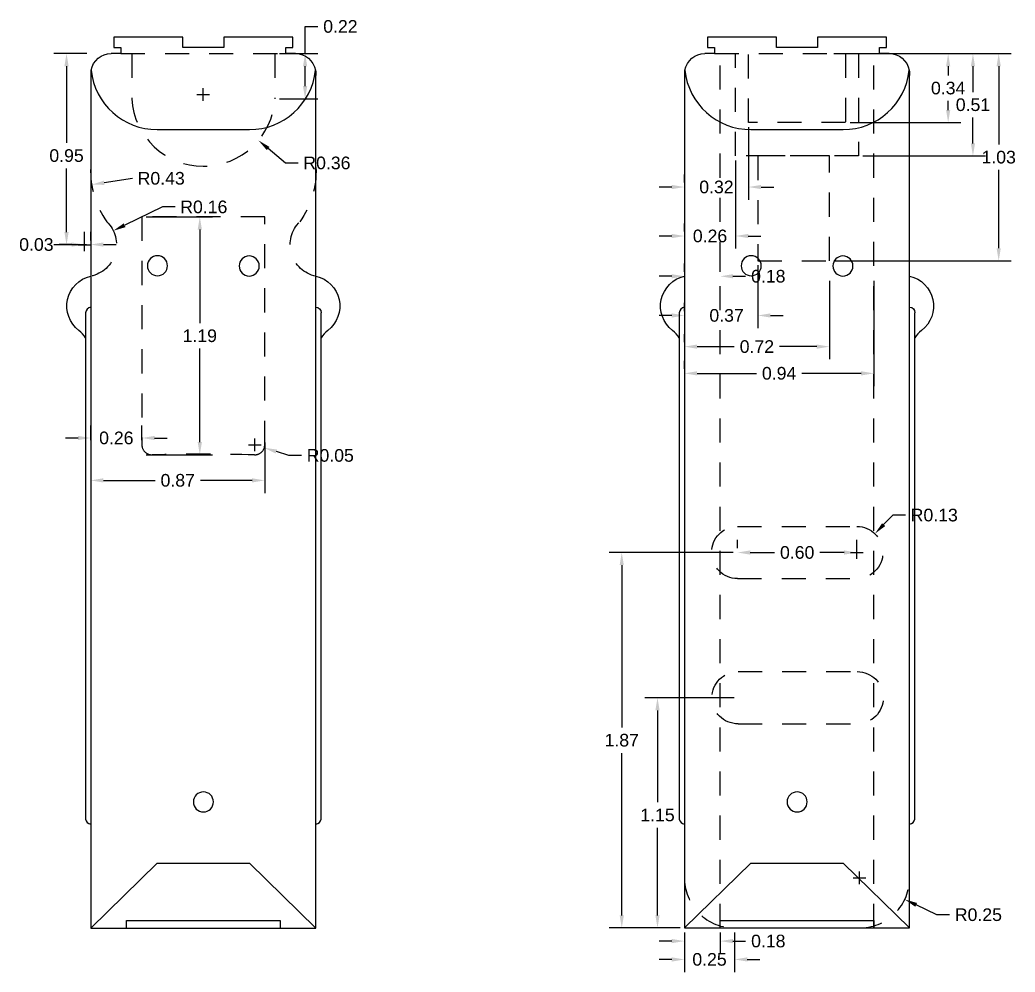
# Model space of a CAD drawing. Header units: inches. Extents: x 6.1 to 73.5, y 2.5 to 22.
# Drawn here: x 68.497 to 73.457, y 14.663 to 19.409 of the extents above; entities that cross this region are included whole.
import ezdxf

# ---------------------------------------------------------------- set-up
doc = ezdxf.new("R2010")
doc.units = ezdxf.units.IN
doc.header["$MEASUREMENT"] = 0
doc.linetypes.add('ACAD_ISO02W100', pattern=[15, 12, -3])
doc.layers.add('AlteFeteNevizibile', color=211, linetype='ACAD_ISO02W100')
doc.layers.add('InteriorComponenta', color=110, linetype='ACAD_ISO02W100')
doc.layers.add('Dimensiuni', color=4, linetype='Continuous', transparency=0.6)
doc.layers.add('ExteriorComponenta', color=1, linetype='Continuous', lineweight=25)
doc.styles.get("Standard").update_dxf_attribs({"font": 'arial.ttf'})
doc.dimstyles.get("Standard").update_dxf_attribs({"dimscale": 0.35, "dimtxt": 0.18, "dimasz": 0.18, "dimexe": 0.18, "dimexo": 0.0625, "dimgap": 0.09, "dimtad": 0, "dimtih": 1, "dimtoh": 1, "dimzin": 0, "dimdsep": 46, "dimtxsty": 'Standard', "dimcen": 0.09, "dimadec": 0, "dimazin": 0, "dimtfac": 1, "dimtofl": 0, "dimtmove": 0, "dimatfit": 3, "dimfxl": 1, "dimtolj": 1, "dimtzin": 0, "dimarcsym": 0})

# ---------------------------------------------------------------- blocks, each defined once
blk = doc.blocks.new('*D269')
at = {"layer": 'Dimensiuni', "color": 0, "lineweight": -2, "ltscale": 0.01, "transparency": 16777216}
for p, q in [((68.8496, 17.3144), (68.8496, 17.3884)), ((69.1047, 17.3144), (69.1047, 17.3884)), ((68.7866, 17.3254), (68.7236, 17.3254)), ((69.1677, 17.3254), (69.2307, 17.3254))]:
    blk.add_line(p, q, dxfattribs=at)
at = {"layer": 'Dimensiuni', "color": 0, "ltscale": 0.01, "transparency": 16777216}
for points in [[(68.7866, 17.3359), (68.7866, 17.3149), (68.8496, 17.3254)], [(69.1677, 17.3359), (69.1677, 17.3149), (69.1047, 17.3254)]]:
    blk.add_solid(points, dxfattribs=at)
at = {"layer": 'Dimensiuni', "color": 0, "ltscale": 0.01, "transparency": 16777216, "insert": (68.9772, 17.3254), "char_height": 0.063, "attachment_point": 5}
blk.add_mtext('\\A1;0.26', dxfattribs=at)
blk = doc.blocks.new('*D270')
at = {"layer": 'Dimensiuni', "color": 0, "lineweight": -2, "ltscale": 0.01, "transparency": 16777216}
for p, q in [((68.8496, 17.3035), (68.8496, 17.0512)), ((69.717, 17.3035), (69.717, 17.0512)), ((68.9126, 17.1142), (69.17, 17.1142)), ((69.654, 17.1142), (69.3966, 17.1142))]:
    blk.add_line(p, q, dxfattribs=at)
at = {"layer": 'Dimensiuni', "color": 0, "ltscale": 0.01, "transparency": 16777216}
for points in [[(68.9126, 17.1247), (68.9126, 17.1037), (68.8496, 17.1142)], [(69.654, 17.1247), (69.654, 17.1037), (69.717, 17.1142)]]:
    blk.add_solid(points, dxfattribs=at)
at = {"layer": 'Dimensiuni', "color": 0, "ltscale": 0.01, "transparency": 16777216, "insert": (69.2833, 17.1142), "char_height": 0.063, "attachment_point": 5}
blk.add_mtext('\\A1;0.87', dxfattribs=at)
blk = doc.blocks.new('*D271')
at = {"layer": 'Dimensiuni', "color": 0, "lineweight": -2, "ltscale": 0.01, "transparency": 16777216}
for p, q in [((69.667, 17.2602), (69.667, 17.3232)), ((69.6355, 17.2917), (69.6985, 17.2917)), ((69.837, 17.2382), (69.7748, 17.2578)), ((69.9, 17.2382), (69.837, 17.2382))]:
    blk.add_line(p, q, dxfattribs=at)
at = {"layer": 'Dimensiuni', "color": 0, "ltscale": 0.01, "transparency": 16777216}
blk.add_solid([(69.7779, 17.2678), (69.7716, 17.2478), (69.7147, 17.2767)], dxfattribs=at)
at = {"layer": 'Dimensiuni', "color": 0, "ltscale": 0.01, "transparency": 16777216, "insert": (70.0437, 17.2382), "char_height": 0.063, "attachment_point": 5}
blk.add_mtext('\\A1;R0.05', dxfattribs=at)
blk = doc.blocks.new('*D272')
at = {"layer": 'Dimensiuni', "color": 0, "lineweight": -2, "ltscale": 0.01, "transparency": 16777216}
for p, q in [((69.1266, 18.4277), (69.4563, 18.4277)), ((69.3933, 18.3647), (69.3933, 17.8984)), ((69.3933, 17.3047), (69.3933, 17.7711)), ((69.1266, 17.2417), (69.4563, 17.2417))]:
    blk.add_line(p, q, dxfattribs=at)
at = {"layer": 'Dimensiuni', "color": 0, "ltscale": 0.01, "transparency": 16777216}
for points in [[(69.3828, 18.3647), (69.4038, 18.3647), (69.3933, 18.4277)], [(69.3828, 17.3047), (69.4038, 17.3047), (69.3933, 17.2417)]]:
    blk.add_solid(points, dxfattribs=at)
at = {"layer": 'Dimensiuni', "color": 0, "ltscale": 0.01, "transparency": 16777216, "insert": (69.3933, 17.8347), "char_height": 0.063, "attachment_point": 5}
blk.add_mtext('\\A1;1.19', dxfattribs=at)
blk = doc.blocks.new('*D273')
at = {"layer": 'Dimensiuni', "color": 0, "lineweight": -2, "ltscale": 0.01, "transparency": 16777216}
blk.add_line((69.0574, 18.6195), (68.9166, 18.5975), dxfattribs=at)
at = {"layer": 'Dimensiuni', "color": 0, "ltscale": 0.01, "transparency": 16777216}
blk.add_solid([(68.9149, 18.6079), (68.9182, 18.5872), (68.8543, 18.5879)], dxfattribs=at)
at = {"layer": 'Dimensiuni', "color": 0, "ltscale": 0.01, "transparency": 16777216, "insert": (69.2009, 18.6195), "char_height": 0.063, "attachment_point": 5}
blk.add_mtext('\\A1;R0.43', dxfattribs=at)
blk = doc.blocks.new('*D274')
at = {"layer": 'Dimensiuni', "color": 0, "lineweight": -2, "ltscale": 0.01, "transparency": 16777216}
for p, q in [((69.2068, 18.477), (69.0188, 18.386)), ((69.2698, 18.477), (69.2068, 18.477)), ((68.8181, 18.2573), (68.8181, 18.3203)), ((68.7866, 18.2888), (68.8496, 18.2888))]:
    blk.add_line(p, q, dxfattribs=at)
at = {"layer": 'Dimensiuni', "color": 0, "ltscale": 0.01, "transparency": 16777216}
blk.add_solid([(69.0143, 18.3954), (69.0234, 18.3765), (68.9621, 18.3585)], dxfattribs=at)
at = {"layer": 'Dimensiuni', "color": 0, "ltscale": 0.01, "transparency": 16777216, "insert": (69.4133, 18.477), "char_height": 0.063, "attachment_point": 5}
blk.add_mtext('\\A1;R0.16', dxfattribs=at)
blk = doc.blocks.new('*D275')
at = {"layer": 'Dimensiuni', "color": 0, "lineweight": -2, "ltscale": 0.01, "transparency": 16777216}
for p, q in [((69.9181, 19.2413), (69.9181, 19.3766)), ((69.9181, 19.3766), (69.9811, 19.3766)), ((69.7899, 19.2413), (69.9811, 19.2413)), ((69.9181, 19.0793), (69.9181, 19.1783)), ((69.7899, 19.0163), (69.9811, 19.0163))]:
    blk.add_line(p, q, dxfattribs=at)
at = {"layer": 'Dimensiuni', "color": 0, "ltscale": 0.01, "transparency": 16777216}
for points in [[(69.9076, 19.1783), (69.9286, 19.1783), (69.9181, 19.2413)], [(69.9076, 19.0793), (69.9286, 19.0793), (69.9181, 19.0163)]]:
    blk.add_solid(points, dxfattribs=at)
at = {"layer": 'Dimensiuni', "color": 0, "ltscale": 0.01, "transparency": 16777216, "insert": (70.0941, 19.3766), "char_height": 0.063, "attachment_point": 5}
blk.add_mtext('\\A1;0.22', dxfattribs=at)
blk = doc.blocks.new('*D276')
at = {"layer": 'Dimensiuni', "color": 0, "lineweight": -2, "ltscale": 0.01, "transparency": 16777216}
for p, q in [((69.4108, 19.0064), (69.4108, 19.0694)), ((69.3793, 19.0379), (69.4423, 19.0379)), ((69.8204, 18.6961), (69.7339, 18.7683)), ((69.8834, 18.6961), (69.8204, 18.6961))]:
    blk.add_line(p, q, dxfattribs=at)
at = {"layer": 'Dimensiuni', "color": 0, "ltscale": 0.01, "transparency": 16777216}
blk.add_solid([(69.7407, 18.7764), (69.7272, 18.7602), (69.6856, 18.8087)], dxfattribs=at)
at = {"layer": 'Dimensiuni', "color": 0, "ltscale": 0.01, "transparency": 16777216, "insert": (70.0269, 18.6961), "char_height": 0.063, "attachment_point": 5}
blk.add_mtext('\\A1;R0.36', dxfattribs=at)
blk = doc.blocks.new('*D277')
at = {"layer": 'Dimensiuni', "color": 0, "lineweight": -2, "ltscale": 0.01, "transparency": 16777216}
for p, q in [((68.8181, 18.3107), (68.8181, 18.3526)), ((68.8496, 18.3107), (68.8496, 18.3526)), ((68.7551, 18.2896), (68.6921, 18.2896)), ((68.9126, 18.2896), (68.9756, 18.2896))]:
    blk.add_line(p, q, dxfattribs=at)
at = {"layer": 'Dimensiuni', "color": 0, "ltscale": 0.01, "transparency": 16777216}
for points in [[(68.7551, 18.3001), (68.7551, 18.2791), (68.8181, 18.2896)], [(68.9126, 18.3001), (68.9126, 18.2791), (68.8496, 18.2896)]]:
    blk.add_solid(points, dxfattribs=at)
at = {"layer": 'Dimensiuni', "color": 0, "ltscale": 0.01, "transparency": 16777216, "insert": (68.5788, 18.2896), "char_height": 0.063, "attachment_point": 5}
blk.add_mtext('\\A1;0.03', dxfattribs=at)
blk = doc.blocks.new('*D278')
at = {"layer": 'Dimensiuni', "color": 0, "lineweight": -2, "ltscale": 0.01, "transparency": 16777216}
for p, q in [((68.8296, 19.2413), (68.666, 19.2413)), ((68.729, 19.1783), (68.729, 18.7966)), ((68.729, 18.3518), (68.729, 18.6693)), ((68.8278, 18.2888), (68.666, 18.2888))]:
    blk.add_line(p, q, dxfattribs=at)
at = {"layer": 'Dimensiuni', "color": 0, "ltscale": 0.01, "transparency": 16777216}
for points in [[(68.7185, 19.1783), (68.7395, 19.1783), (68.729, 19.2413)], [(68.7185, 18.3518), (68.7395, 18.3518), (68.729, 18.2888)]]:
    blk.add_solid(points, dxfattribs=at)
at = {"layer": 'Dimensiuni', "color": 0, "ltscale": 0.01, "transparency": 16777216, "insert": (68.729, 18.7329), "char_height": 0.063, "attachment_point": 5}
blk.add_mtext('\\A1;0.95', dxfattribs=at)
blk = doc.blocks.new('*D279')
at = {"layer": 'Dimensiuni', "color": 0, "lineweight": -2, "ltscale": 0.01, "transparency": 16777216}
for p, q in [((71.809, 14.8611), (71.809, 14.6632)), ((72.0589, 14.8611), (72.0589, 14.6632)), ((71.746, 14.7262), (71.683, 14.7262)), ((72.1219, 14.7262), (72.1849, 14.7262))]:
    blk.add_line(p, q, dxfattribs=at)
at = {"layer": 'Dimensiuni', "color": 0, "ltscale": 0.01, "transparency": 16777216}
for points in [[(71.746, 14.7367), (71.746, 14.7157), (71.809, 14.7262)], [(72.1219, 14.7367), (72.1219, 14.7157), (72.0589, 14.7262)]]:
    blk.add_solid(points, dxfattribs=at)
at = {"layer": 'Dimensiuni', "color": 0, "ltscale": 0.01, "transparency": 16777216, "insert": (71.9339, 14.7262), "char_height": 0.063, "attachment_point": 5}
blk.add_mtext('\\A1;0.25', dxfattribs=at)
blk = doc.blocks.new('*D280')
at = {"layer": 'Dimensiuni', "color": 0, "lineweight": -2, "ltscale": 0.01, "transparency": 16777216}
for p, q in [((71.809, 14.8611), (71.809, 14.7547)), ((71.9875, 14.8611), (71.9875, 14.7547)), ((71.746, 14.8177), (71.683, 14.8177)), ((72.0505, 14.8177), (72.1135, 14.8177))]:
    blk.add_line(p, q, dxfattribs=at)
at = {"layer": 'Dimensiuni', "color": 0, "ltscale": 0.01, "transparency": 16777216}
for points in [[(71.746, 14.8282), (71.746, 14.8072), (71.809, 14.8177)], [(72.0505, 14.8282), (72.0505, 14.8072), (71.9875, 14.8177)]]:
    blk.add_solid(points, dxfattribs=at)
at = {"layer": 'Dimensiuni', "color": 0, "ltscale": 0.01, "transparency": 16777216, "insert": (72.2269, 14.8177), "char_height": 0.063, "attachment_point": 5}
blk.add_mtext('\\A1;0.18', dxfattribs=at)
blk = doc.blocks.new('*D281')
at = {"layer": 'Dimensiuni', "color": 0, "lineweight": -2, "ltscale": 0.01, "transparency": 16777216}
for p, q in [((72.8476, 16.9409), (72.8019, 16.8935)), ((72.9106, 16.9409), (72.8476, 16.9409)), ((72.668, 16.7231), (72.668, 16.7861)), ((72.6365, 16.7546), (72.6995, 16.7546))]:
    blk.add_line(p, q, dxfattribs=at)
at = {"layer": 'Dimensiuni', "color": 0, "ltscale": 0.01, "transparency": 16777216}
blk.add_solid([(72.7944, 16.9008), (72.8095, 16.8863), (72.7582, 16.8482)], dxfattribs=at)
at = {"layer": 'Dimensiuni', "color": 0, "ltscale": 0.01, "transparency": 16777216, "insert": (73.0541, 16.9409), "char_height": 0.063, "attachment_point": 5}
blk.add_mtext('\\A1;R0.13', dxfattribs=at)
blk = doc.blocks.new('*D282')
at = {"layer": 'Dimensiuni', "color": 0, "lineweight": -2, "ltscale": 0.01, "transparency": 16777216}
for p, q in [((72.0738, 16.7765), (72.0738, 16.8176)), ((72.668, 16.7765), (72.668, 16.8176)), ((72.1368, 16.7546), (72.2577, 16.7546)), ((72.605, 16.7546), (72.4841, 16.7546))]:
    blk.add_line(p, q, dxfattribs=at)
at = {"layer": 'Dimensiuni', "color": 0, "ltscale": 0.01, "transparency": 16777216}
for points in [[(72.1368, 16.7651), (72.1368, 16.7441), (72.0738, 16.7546)], [(72.605, 16.7651), (72.605, 16.7441), (72.668, 16.7546)]]:
    blk.add_solid(points, dxfattribs=at)
at = {"layer": 'Dimensiuni', "color": 0, "ltscale": 0.01, "transparency": 16777216, "insert": (72.3709, 16.7546), "char_height": 0.063, "attachment_point": 5}
blk.add_mtext('\\A1;0.60', dxfattribs=at)
blk = doc.blocks.new('*D283')
at = {"layer": 'Dimensiuni', "color": 0, "lineweight": -2, "ltscale": 0.01, "transparency": 16777216}
for p, q in [((72.0576, 16.0307), (71.6116, 16.0307)), ((71.6746, 15.9677), (71.6746, 15.5095)), ((71.6746, 14.946), (71.6746, 15.3822)), ((71.7871, 14.883), (71.6116, 14.883))]:
    blk.add_line(p, q, dxfattribs=at)
at = {"layer": 'Dimensiuni', "color": 0, "ltscale": 0.01, "transparency": 16777216}
for points in [[(71.6641, 15.9677), (71.6851, 15.9677), (71.6746, 16.0307)], [(71.6641, 14.946), (71.6851, 14.946), (71.6746, 14.883)]]:
    blk.add_solid(points, dxfattribs=at)
at = {"layer": 'Dimensiuni', "color": 0, "ltscale": 0.01, "transparency": 16777216, "insert": (71.6746, 15.4459), "char_height": 0.063, "attachment_point": 5}
blk.add_mtext('\\A1;1.15', dxfattribs=at)
blk = doc.blocks.new('*D284')
at = {"layer": 'Dimensiuni', "color": 0, "lineweight": -2, "ltscale": 0.01, "transparency": 16777216}
for p, q in [((72.65, 15.1329), (72.713, 15.1329)), ((72.6815, 15.1014), (72.6815, 15.1644)), ((73.0674, 14.9489), (72.964, 14.9982)), ((73.1304, 14.9489), (73.0674, 14.9489))]:
    blk.add_line(p, q, dxfattribs=at)
at = {"layer": 'Dimensiuni', "color": 0, "ltscale": 0.01, "transparency": 16777216}
blk.add_solid([(72.9685, 15.0077), (72.9595, 14.9887), (72.9071, 15.0253)], dxfattribs=at)
at = {"layer": 'Dimensiuni', "color": 0, "ltscale": 0.01, "transparency": 16777216, "insert": (73.2741, 14.9489), "char_height": 0.063, "attachment_point": 5}
blk.add_mtext('\\A1;R0.25', dxfattribs=at)
blk = doc.blocks.new('*D285')
at = {"layer": 'Dimensiuni', "color": 0, "lineweight": -2, "ltscale": 0.01, "transparency": 16777216}
for p, q in [((72.052, 16.7546), (71.4335, 16.7546)), ((71.4965, 16.6916), (71.4965, 15.8824)), ((71.4965, 14.946), (71.4965, 15.7551)), ((71.7871, 14.883), (71.4335, 14.883))]:
    blk.add_line(p, q, dxfattribs=at)
at = {"layer": 'Dimensiuni', "color": 0, "ltscale": 0.01, "transparency": 16777216}
for points in [[(71.486, 16.6916), (71.507, 16.6916), (71.4965, 16.7546)], [(71.486, 14.946), (71.507, 14.946), (71.4965, 14.883)]]:
    blk.add_solid(points, dxfattribs=at)
at = {"layer": 'Dimensiuni', "color": 0, "ltscale": 0.01, "transparency": 16777216, "insert": (71.4965, 15.8188), "char_height": 0.063, "attachment_point": 5}
blk.add_mtext('\\A1;1.87', dxfattribs=at)
blk = doc.blocks.new('*D286')
at = {"layer": 'Dimensiuni', "color": 0, "lineweight": -2, "ltscale": 0.01, "transparency": 16777216}
for p, q in [((72.1742, 18.1867), (72.1742, 17.8732)), ((71.809, 17.9581), (71.809, 17.9992)), ((71.746, 17.9362), (71.683, 17.9362)), ((72.2372, 17.9362), (72.3002, 17.9362))]:
    blk.add_line(p, q, dxfattribs=at)
at = {"layer": 'Dimensiuni', "color": 0, "ltscale": 0.01, "transparency": 16777216}
for points in [[(71.746, 17.9467), (71.746, 17.9257), (71.809, 17.9362)], [(72.2372, 17.9467), (72.2372, 17.9257), (72.1742, 17.9362)]]:
    blk.add_solid(points, dxfattribs=at)
at = {"layer": 'Dimensiuni', "color": 0, "ltscale": 0.01, "transparency": 16777216, "insert": (72.019, 17.9362), "char_height": 0.063, "attachment_point": 5}
blk.add_mtext('\\A1;0.37', dxfattribs=at)
blk = doc.blocks.new('*D287')
at = {"layer": 'Dimensiuni', "color": 0, "lineweight": -2, "ltscale": 0.01, "transparency": 16777216}
for p, q in [((71.809, 18.1534), (71.809, 18.1945)), ((71.9875, 18.1534), (71.9875, 18.1945)), ((71.746, 18.1315), (71.683, 18.1315)), ((72.0505, 18.1315), (72.1135, 18.1315))]:
    blk.add_line(p, q, dxfattribs=at)
at = {"layer": 'Dimensiuni', "color": 0, "ltscale": 0.01, "transparency": 16777216}
for points in [[(71.746, 18.142), (71.746, 18.121), (71.809, 18.1315)], [(72.0505, 18.142), (72.0505, 18.121), (71.9875, 18.1315)]]:
    blk.add_solid(points, dxfattribs=at)
at = {"layer": 'Dimensiuni', "color": 0, "ltscale": 0.01, "transparency": 16777216, "insert": (72.2269, 18.1315), "char_height": 0.063, "attachment_point": 5}
blk.add_mtext('\\A1;0.18', dxfattribs=at)
blk = doc.blocks.new('*D288')
at = {"layer": 'Dimensiuni', "color": 0, "lineweight": -2, "ltscale": 0.01, "transparency": 16777216}
for p, q in [((72.5313, 18.1096), (72.5313, 17.7178)), ((71.809, 17.8027), (71.809, 17.8438)), ((71.872, 17.7808), (72.0571, 17.7808)), ((72.4683, 17.7808), (72.2831, 17.7808))]:
    blk.add_line(p, q, dxfattribs=at)
at = {"layer": 'Dimensiuni', "color": 0, "ltscale": 0.01, "transparency": 16777216}
for points in [[(71.872, 17.7913), (71.872, 17.7703), (71.809, 17.7808)], [(72.4683, 17.7913), (72.4683, 17.7703), (72.5313, 17.7808)]]:
    blk.add_solid(points, dxfattribs=at)
at = {"layer": 'Dimensiuni', "color": 0, "ltscale": 0.01, "transparency": 16777216, "insert": (72.1701, 17.7808), "char_height": 0.063, "attachment_point": 5}
blk.add_mtext('\\A1;0.72', dxfattribs=at)
blk = doc.blocks.new('*D289')
at = {"layer": 'Dimensiuni', "color": 0, "lineweight": -2, "ltscale": 0.01, "transparency": 16777216}
for p, q in [((72.7528, 18.1096), (72.7528, 17.5846)), ((71.809, 17.6695), (71.809, 17.7106)), ((71.872, 17.6476), (72.1677, 17.6476)), ((72.6898, 17.6476), (72.3941, 17.6476))]:
    blk.add_line(p, q, dxfattribs=at)
at = {"layer": 'Dimensiuni', "color": 0, "ltscale": 0.01, "transparency": 16777216}
for points in [[(71.872, 17.6581), (71.872, 17.6371), (71.809, 17.6476)], [(72.6898, 17.6581), (72.6898, 17.6371), (72.7528, 17.6476)]]:
    blk.add_solid(points, dxfattribs=at)
at = {"layer": 'Dimensiuni', "color": 0, "ltscale": 0.01, "transparency": 16777216, "insert": (72.2809, 17.6476), "char_height": 0.063, "attachment_point": 5}
blk.add_mtext('\\A1;0.94', dxfattribs=at)
blk = doc.blocks.new('*D290')
at = {"layer": 'Dimensiuni', "color": 0, "lineweight": -2, "ltscale": 0.01, "transparency": 16777216}
for p, q in [((72.0641, 18.7093), (72.0641, 18.2692)), ((71.809, 18.3541), (71.809, 18.3952)), ((71.746, 18.3322), (71.683, 18.3322)), ((72.1271, 18.3322), (72.1901, 18.3322))]:
    blk.add_line(p, q, dxfattribs=at)
at = {"layer": 'Dimensiuni', "color": 0, "ltscale": 0.01, "transparency": 16777216}
for points in [[(71.746, 18.3427), (71.746, 18.3217), (71.809, 18.3322)], [(72.1271, 18.3427), (72.1271, 18.3217), (72.0641, 18.3322)]]:
    blk.add_solid(points, dxfattribs=at)
at = {"layer": 'Dimensiuni', "color": 0, "ltscale": 0.01, "transparency": 16777216, "insert": (71.9365, 18.3322), "char_height": 0.063, "attachment_point": 5}
blk.add_mtext('\\A1;0.26', dxfattribs=at)
blk = doc.blocks.new('*D291')
at = {"layer": 'Dimensiuni', "color": 0, "lineweight": -2, "ltscale": 0.01, "transparency": 16777216}
for p, q in [((72.1278, 18.8755), (72.1278, 18.5134)), ((71.809, 18.5983), (71.809, 18.6394)), ((71.746, 18.5764), (71.683, 18.5764)), ((72.1908, 18.5764), (72.2538, 18.5764))]:
    blk.add_line(p, q, dxfattribs=at)
at = {"layer": 'Dimensiuni', "color": 0, "ltscale": 0.01, "transparency": 16777216}
for points in [[(71.746, 18.5869), (71.746, 18.5659), (71.809, 18.5764)], [(72.1908, 18.5869), (72.1908, 18.5659), (72.1278, 18.5764)]]:
    blk.add_solid(points, dxfattribs=at)
at = {"layer": 'Dimensiuni', "color": 0, "ltscale": 0.01, "transparency": 16777216, "insert": (71.9684, 18.5764), "char_height": 0.063, "attachment_point": 5}
blk.add_mtext('\\A1;0.32', dxfattribs=at)
blk = doc.blocks.new('*D292')
at = {"layer": 'Dimensiuni', "color": 0, "lineweight": -2, "ltscale": 0.01, "transparency": 16777216}
for p, q in [((72.6982, 19.2414), (73.31, 19.2414)), ((73.247, 19.1784), (73.247, 19.0499)), ((73.247, 18.7942), (73.247, 18.9226)), ((72.6982, 18.7312), (73.31, 18.7312))]:
    blk.add_line(p, q, dxfattribs=at)
at = {"layer": 'Dimensiuni', "color": 0, "ltscale": 0.01, "transparency": 16777216}
for points in [[(73.2365, 19.1784), (73.2575, 19.1784), (73.247, 19.2414)], [(73.2365, 18.7942), (73.2575, 18.7942), (73.247, 18.7312)]]:
    blk.add_solid(points, dxfattribs=at)
at = {"layer": 'Dimensiuni', "color": 0, "ltscale": 0.01, "transparency": 16777216, "insert": (73.247, 18.9863), "char_height": 0.063, "attachment_point": 5}
blk.add_mtext('\\A1;0.51', dxfattribs=at)
blk = doc.blocks.new('*D293')
at = {"layer": 'Dimensiuni', "color": 0, "lineweight": -2, "ltscale": 0.01, "transparency": 16777216}
for p, q in [((72.5532, 19.2414), (73.4383, 19.2414)), ((73.3753, 19.1784), (73.3753, 18.7887)), ((73.3753, 18.2716), (73.3753, 18.6613)), ((72.5532, 18.2086), (73.4383, 18.2086))]:
    blk.add_line(p, q, dxfattribs=at)
at = {"layer": 'Dimensiuni', "color": 0, "ltscale": 0.01, "transparency": 16777216}
for points in [[(73.3648, 19.1784), (73.3858, 19.1784), (73.3753, 19.2414)], [(73.3648, 18.2716), (73.3858, 18.2716), (73.3753, 18.2086)]]:
    blk.add_solid(points, dxfattribs=at)
at = {"layer": 'Dimensiuni', "color": 0, "ltscale": 0.01, "transparency": 16777216, "insert": (73.3753, 18.725), "char_height": 0.063, "attachment_point": 5}
blk.add_mtext('\\A1;1.03', dxfattribs=at)
blk = doc.blocks.new('*D294')
at = {"layer": 'Dimensiuni', "color": 0, "lineweight": -2, "ltscale": 0.01, "transparency": 16777216}
for p, q in [((72.6344, 19.2414), (73.1864, 19.2414)), ((73.1234, 19.1784), (73.1234, 19.133)), ((73.1234, 18.9603), (73.1234, 19.0057)), ((72.6344, 18.8973), (73.1864, 18.8973))]:
    blk.add_line(p, q, dxfattribs=at)
at = {"layer": 'Dimensiuni', "color": 0, "ltscale": 0.01, "transparency": 16777216}
for points in [[(73.1129, 19.1784), (73.1339, 19.1784), (73.1234, 19.2414)], [(73.1129, 18.9603), (73.1339, 18.9603), (73.1234, 18.8973)]]:
    blk.add_solid(points, dxfattribs=at)
at = {"layer": 'Dimensiuni', "color": 0, "ltscale": 0.01, "transparency": 16777216, "insert": (73.1234, 19.0694), "char_height": 0.063, "attachment_point": 5}
blk.add_mtext('\\A1;0.34', dxfattribs=at)
blk = doc.blocks.new('schita_crosa')
at = {"layer": 'AlteFeteNevizibile', "ltscale": 0.01}
blk.add_line((69.0001, 19.2413), (69.8216, 19.2413), dxfattribs=at)
at = {"layer": 'AlteFeteNevizibile', "ltscale": 0.01, "extrusion": (-4.57176e-16, 0, -1)}
for p, q in [((69.768, 19.2413), (69.768, 19.0163)), ((69.1047, 18.4277), (69.1047, 17.2926)), ((69.717, 18.4277), (69.1047, 18.4277)), ((69.717, 17.2917), (69.717, 18.4277))]:
    blk.add_line(p, q, dxfattribs=at)
at = {"layer": 'AlteFeteNevizibile', "ltscale": 0.01}
blk.add_lwpolyline([(69.0537, 19.2413), (69.0537, 19.0163)], dxfattribs=at)
for points in [[(69.0537, 19.0163, 0.941449), (69.768, 19.0163, 2.532356)], [(68.8496, 18.6732, 0.168118), (68.9296, 18.4036, 0.168118)], [(69.1047, 17.2926, 0.425201), (69.1557, 17.2417, -0.010276), (69.6659, 17.2417, 0.425201), (69.717, 17.2926, 0.01405), (69.717, 17.2926, 1.763241)]]:
    blk.add_lwpolyline(points, format="xyb", dxfattribs=at)
at = {"layer": 'AlteFeteNevizibile', "ltscale": 0.01, "extrusion": (-1.22465e-16, 0, -1)}
blk.add_lwpolyline([(-69.9721, 18.6732, 0.168118), (-69.8921, 18.4036, 0.168118)], format="xyb", dxfattribs=at)
at = {"layer": 'AlteFeteNevizibile', "ltscale": 0.01, "extrusion": (-4.57176e-16, 0, -1)}
blk.add_arc((-68.8181, 18.2888), 0.16, 134.1777, 258.6508, dxfattribs=at)
at = {"layer": 'AlteFeteNevizibile', "ltscale": 0.01, "extrusion": (-1.22465e-16, 0, -1)}
blk.add_arc((-70.0036, 18.2888), 0.16, 281.3492, 45.8223, dxfattribs=at)
at = {"layer": 'ExteriorComponenta', "extrusion": (-4.57176e-16, 0, -1)}
for p, q in [((69.3088, 19.323), (68.9644, 19.323)), ((68.9644, 19.323), (68.9644, 19.2719)), ((69.3088, 19.2719), (69.3088, 19.323)), ((69.5129, 19.323), (69.5129, 19.2719)), ((69.8573, 19.323), (69.5129, 19.323)), ((69.8573, 19.2719), (69.8573, 19.323)), ((72.2681, 19.323), (71.9237, 19.323)), ((71.9237, 19.323), (71.9237, 19.272)), ((72.2681, 19.272), (72.2681, 19.323)), ((72.4722, 19.323), (72.4722, 19.272)), ((72.8166, 19.323), (72.4722, 19.323)), ((72.8166, 19.272), (72.8166, 19.323)), ((68.9644, 19.2719), (69.0001, 19.2719)), ((69.0001, 19.2719), (69.0001, 19.2418)), ((69.0001, 19.2719), (69.0001, 19.2413)), ((69.5129, 19.2719), (69.3088, 19.2719)), ((69.8216, 19.2719), (69.8573, 19.2719)), ((69.8216, 19.2413), (69.8216, 19.2719)), ((71.9237, 19.272), (71.9595, 19.272)), ((71.9595, 19.272), (71.9595, 19.2418)), ((71.9595, 19.272), (71.9595, 19.2414)), ((72.4722, 19.272), (72.2681, 19.272)), ((72.7809, 19.272), (72.8166, 19.272)), ((72.7809, 19.2414), (72.7809, 19.272)), ((69.0001, 19.2413), (68.9517, 19.2413)), ((69.87, 19.2413), (69.8216, 19.2413)), ((71.9595, 19.2414), (71.911, 19.2414)), ((72.8294, 19.2414), (72.7809, 19.2414)), ((68.8496, 19.1393), (68.8496, 18.1315)), ((69.9721, 14.8829), (69.9721, 19.1327)), ((71.809, 19.1393), (71.809, 18.1315)), ((72.9314, 14.883), (72.9314, 19.1327)), ((69.1812, 18.8627), (69.6404, 18.8627)), ((72.1406, 18.8627), (72.5998, 18.8627)), ((68.8496, 18.1315), (68.8496, 17.8227)), ((71.809, 18.1315), (71.809, 17.8228)), ((68.8241, 17.9498), (68.8241, 15.426)), ((69.9976, 15.4261), (69.9976, 17.95)), ((71.7834, 17.9498), (71.7834, 15.4261)), ((72.9569, 15.4262), (72.9569, 17.95)), ((68.8496, 17.8227), (68.8496, 14.8829)), ((71.809, 17.8228), (71.809, 14.883)), ((68.8496, 14.8829), (69.1812, 15.2058)), ((69.1812, 15.2058), (69.6404, 15.2058)), ((69.6404, 15.2058), (69.9721, 14.8829)), ((71.809, 14.883), (72.1406, 15.2058)), ((72.1406, 15.2058), (72.5998, 15.2058)), ((72.5998, 15.2058), (72.9314, 14.883)), ((68.8496, 14.8829), (69.0282, 14.8829)), ((69.0282, 14.8829), (69.0282, 14.9211)), ((69.0282, 14.9211), (69.7935, 14.9211)), ((69.0282, 14.8829), (69.7935, 14.8829)), ((69.7935, 14.9211), (69.7935, 14.8829)), ((69.7935, 14.8829), (69.9721, 14.8829)), ((71.809, 14.883), (71.9875, 14.883)), ((71.9875, 14.883), (71.9875, 14.9211)), ((71.9875, 14.9211), (72.7528, 14.9211)), ((71.9875, 14.883), (72.7528, 14.883)), ((72.7528, 14.9211), (72.7528, 14.883)), ((72.7528, 14.883), (72.9314, 14.883))]:
    blk.add_line(p, q, dxfattribs=at)
at = {"layer": 'ExteriorComponenta'}
for points in [[(68.8515, 19.1589, -0.358714), (68.9517, 19.2413, -2.77183)], [(69.87, 19.2413, -0.358709), (69.9702, 19.1589, -1.162596)], [(71.8108, 19.1589, -0.358714), (71.911, 19.2414, -2.77183)], [(72.8294, 19.2414, -0.358709), (72.9295, 19.1589, -1.162596)], [(68.8515, 19.1589, 0.049924), (68.8496, 19.1393, 1.273769)], [(68.8515, 19.1589, 0.383206), (69.1812, 18.8627, -0.024549)], [(68.8515, 19.1589, 0.000013), (68.8515, 19.1589)], [(69.6404, 18.8627, 0.383206), (69.9702, 19.1589, -3.91015)], [(69.9702, 19.1589, -0.05149), (69.9721, 19.1327, -1.095923)], [(71.8108, 19.1589, 0.049924), (71.809, 19.1393, 1.273769)], [(71.8108, 19.1589, 0.383206), (72.1406, 18.8627, -0.024549)], [(71.8108, 19.1589, 0.000013), (71.8108, 19.1589)], [(72.5998, 18.8627, 0.383206), (72.9295, 19.1589, -3.91015)], [(72.9295, 19.1589, -0.05149), (72.9314, 19.1327, -1.095923)], [(68.8496, 17.9772, 0.350912), (68.8241, 17.9498, -0.929222)], [(69.9721, 17.9777, -0.414123), (69.9976, 17.95, 2.931212)], [(71.809, 17.9773, 0.350912), (71.7834, 17.9498, -0.929222)], [(72.9314, 17.9778, -0.414123), (72.9569, 17.95, 2.931212)], [(68.8241, 17.8233, 0.085942), (68.7901, 17.8616, 0)], [(70.0316, 17.8616, 0.084903), (69.9976, 17.8241, 3.691755)], [(71.7834, 17.8234, 0.085942), (71.7494, 17.8616, 0)], [(72.9909, 17.8616, 0.084903), (72.9569, 17.8242, 3.691755)], [(68.8241, 15.426, 0.333456), (68.8496, 15.4006, 1.15061)], [(69.9721, 15.4005, 0.334953), (69.9976, 15.4261, 1.005257)], [(71.7834, 15.4261, 0.333456), (71.809, 15.4007, 1.15061)], [(72.9314, 15.4006, 0.334953), (72.9569, 15.4262, 1.005257)]]:
    blk.add_lwpolyline(points, format="xyb", dxfattribs=at)
at = {"layer": 'ExteriorComponenta', "extrusion": (-4.57176e-16, 0, -1)}
for centre, major_axis, start_param, end_param in [((69.1824, 18.1841), (0, 0.05), 3.141593, 9.424778), ((69.6396, 18.1828), (0, 0.05), 3.141593, 9.424778), ((72.1417, 18.1841), (0, 0.05), 3.141593, 9.424778), ((72.5989, 18.1828), (0, 0.05), 3.141593, 9.424778), ((68.8836, 17.9827), (0, 0.1531), -2.484129, -0.224093), ((69.9381, 17.9827), (0, 0.1531), 0.224093, 2.484129), ((71.843, 17.9828), (0, 0.1531), -2.484129, -0.224093), ((72.8974, 17.9828), (0, 0.1531), 0.224093, 2.484129), ((69.4112, 15.5114), (0, 0.05), 3.141593, 9.424778), ((72.3705, 15.5114), (0, 0.05), 3.141593, 9.424778)]:
    blk.add_ellipse(centre, major_axis=major_axis, ratio=1, start_param=start_param, end_param=end_param, dxfattribs=at)
at = {"layer": 'InteriorComponenta', "ltscale": 0.01}
blk.add_line((71.9595, 19.2414), (72.7809, 19.2414), dxfattribs=at)
at = {"layer": 'InteriorComponenta', "ltscale": 0.01, "extrusion": (-4.57176e-16, 0, -1)}
for p, q in [((71.9875, 14.883), (71.9875, 19.2414)), ((72.0641, 18.7312), (72.0641, 19.2414)), ((72.1278, 18.8973), (72.1278, 19.2414)), ((72.6125, 19.2414), (72.6125, 18.8973)), ((72.6763, 19.2414), (72.6763, 18.7312)), ((72.7528, 14.883), (72.7528, 19.2414)), ((72.6125, 18.8973), (72.1278, 18.8973)), ((72.6763, 18.7312), (72.0641, 18.7312)), ((72.1742, 18.7312), (72.1742, 18.2086)), ((72.5313, 18.7312), (72.1742, 18.7312)), ((72.5313, 18.2086), (72.5313, 18.7312)), ((72.1742, 18.2086), (72.5313, 18.2086)), ((72.0738, 16.8846), (72.668, 16.8846)), ((72.0738, 16.6246), (72.668, 16.6246)), ((72.076, 16.1607), (72.6702, 16.1607)), ((72.076, 15.9007), (72.6702, 15.9007))]:
    blk.add_line(p, q, dxfattribs=at)
at = {"layer": 'InteriorComponenta', "ltscale": 0.01}
for points in [[(71.809, 15.1381, 0.426346), (72.0641, 14.883, 0.032803)], [(72.6763, 14.883, 0.426421), (72.9314, 15.1381, -8.871659)]]:
    blk.add_lwpolyline(points, format="xyb", dxfattribs=at)
at = {"layer": 'InteriorComponenta', "ltscale": 0.01, "extrusion": (-4.57176e-16, 0, -1)}
for centre, start, end in [((-72.0738, 16.7546), 270, 90), ((-72.668, 16.7546), 90, 270), ((-72.076, 16.0307), 270, 90), ((-72.6702, 16.0307), 90, 270)]:
    blk.add_arc(centre, 0.13, start, end, dxfattribs=at)
at = {"layer": 'Dimensiuni', "ltscale": 0.01}
for base, p1, p2, picture, middle, dimtype in [((69.91805, 19.01633), (69.76798, 19.24132), (69.76798, 19.01633), '*D275', (70.09405, 19.37657), 128), ((68.729, 18.2888), (68.8515, 19.2413), (68.8496, 18.2888), '*D278', (68.729, 18.7329), 128), ((73.3753, 19.2414), (72.5313, 18.2086), (72.5313, 19.2414), '*D293', (73.3753, 18.725), 129), ((71.6746, 16.0307), (71.809, 14.883), (72.0795, 16.0307), '*D283', (71.6746, 15.4459), 128)]:
    dim = blk.add_linear_dim(base=base, p1=p1, p2=p2, angle=90, dimstyle='Standard', dxfattribs=at)
    dim.commit()
    dim.dimension.update_dxf_attribs({"geometry": picture, "text_midpoint": middle, "dimtype": dimtype})
for p1, p2, distance, picture, middle in [((72.6125, 18.8973), (72.6125, 19.2414), -0.5109, '*D294', (73.1234, 19.0694)), ((71.809, 14.883), (72.0589, 14.883), -0.1568, '*D279', (71.9339, 14.7262))]:
    dim = blk.add_aligned_dim(p1=p1, p2=p2, distance=distance, dimstyle='Standard', dxfattribs=at)
    dim.commit()
    dim.dimension.update_dxf_attribs({"geometry": picture, "text_midpoint": middle})
for base, p1, p2, picture, middle in [((73.247, 18.7312), (72.6763, 19.2414), (72.6763, 18.7312), '*D292', (73.247, 18.9863)), ((69.3933, 17.2417), (69.1047, 18.4277), (69.1047, 17.2417), '*D272', (69.3933, 17.8347)), ((71.4965, 16.7546), (71.809, 14.883), (72.0738, 16.7546), '*D285', (71.4965, 15.8188))]:
    dim = blk.add_linear_dim(base=base, p1=p1, p2=p2, angle=90, dimstyle='Standard', dxfattribs=at)
    dim.commit()
    dim.dimension.update_dxf_attribs({"geometry": picture, "text_midpoint": middle})
for center, mpoint, picture, middle in [((69.4108, 19.0379), (69.6856, 18.8087), '*D276', (70.0269, 18.6961)), ((69.2792, 18.654), (68.8543, 18.5879), '*D273', (69.0574, 18.6195)), ((68.8181, 18.2888), (68.9621, 18.3585), '*D274', (69.4133, 18.477)), ((69.667, 17.2917), (69.7147, 17.2767), '*D271', (70.0437, 17.2382)), ((72.668, 16.7546), (72.7582, 16.8482), '*D281', (73.0541, 16.9409)), ((72.6815, 15.1329), (72.9071, 15.0253), '*D284', (73.2741, 14.9489))]:
    dim = blk.add_radius_dim(center=center, mpoint=mpoint, dimstyle='Standard', dxfattribs=at)
    dim.commit()
    dim.dimension.update_dxf_attribs({"geometry": picture, "text_midpoint": middle, "dimtype": 132})
for base, p1, p2, picture, middle in [((71.809, 18.5764), (72.1278, 18.8973), (71.809, 18.5764), '*D291', (71.9684, 18.5764)), ((71.809, 18.3322), (72.0641, 18.7312), (71.809, 18.3322), '*D290', (71.9365, 18.3322)), ((68.8496, 18.2896), (68.8181, 18.2888), (68.8496, 18.2888), '*D277', (68.5788, 18.2896)), ((71.809, 17.9362), (72.1742, 18.2086), (71.809, 17.9362), '*D286', (72.019, 17.9362)), ((71.9875, 18.1315), (71.809, 18.1315), (71.9875, 18.1315), '*D287', (72.2269, 18.1315)), ((72.5313, 17.7808), (71.809, 17.7808), (72.5313, 18.1315), '*D288', (72.1701, 17.7808)), ((72.7528, 17.6476), (71.809, 17.6476), (72.7528, 18.1315), '*D289', (72.2809, 17.6476))]:
    dim = blk.add_linear_dim(base=base, p1=p1, p2=p2, dimstyle='Standard', dxfattribs=at)
    dim.commit()
    dim.dimension.update_dxf_attribs({"geometry": picture, "text_midpoint": middle, "dimtype": 128})
for base, p1, p2, picture, middle in [((68.8496, 17.3254), (69.1047, 17.2926), (68.8496, 17.2926), '*D269', (68.9772, 17.3254)), ((69.717, 17.1142), (68.8496, 17.3254), (69.717, 17.3254), '*D270', (69.2833, 17.1142)), ((71.9875, 14.8177), (71.809, 14.883), (71.9875, 14.883), '*D280', (72.2269, 14.8177))]:
    dim = blk.add_linear_dim(base=base, p1=p1, p2=p2, dimstyle='Standard', dxfattribs=at)
    dim.commit()
    dim.dimension.update_dxf_attribs({"geometry": picture, "text_midpoint": middle})
dim = blk.add_linear_dim(base=(72.668, 16.7546), p1=(72.0738, 16.7546), p2=(72.668, 16.7546), text='0.60', dimstyle='Standard', dxfattribs=at)
dim.commit()
dim.dimension.update_dxf_attribs({"geometry": '*D282', "text_midpoint": (72.3709, 16.7546)})

msp = doc.modelspace()

# ---------------------------------------------------------------- block references
at = {"layer": 'Dimensiuni'}
msp.add_blockref('schita_crosa', (0, 0), dxfattribs=at)

doc.saveas('drawing.dxf')
